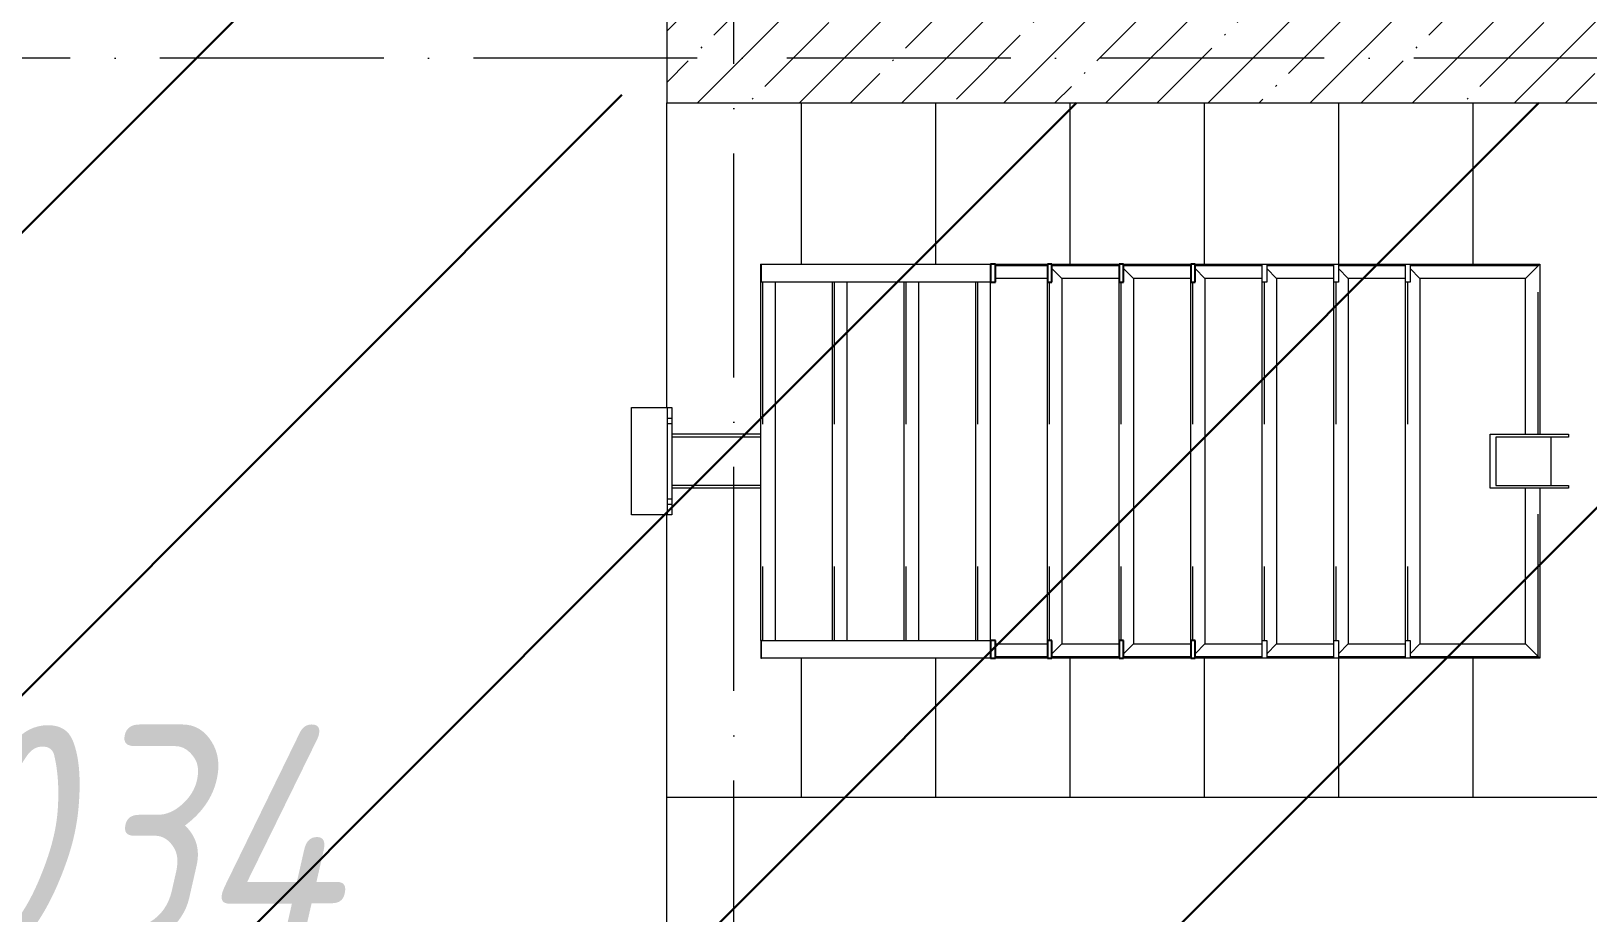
# Model space of a CAD drawing. Header units: millimetres. Extents: x -606178 to 312196, y -19338 to 632709.
# Drawn here: x -58584 to -55108, y 451717 to 453685 of the extents above; entities that cross this region are included whole.
import ezdxf

# ---------------------------------------------------------------- set-up
doc = ezdxf.new("R2010")
doc.units = ezdxf.units.MM
doc.linetypes.add('50_200_ШТРИХ_1Т_ш5_п1_п1_', pattern=[700, 500, -100, 0, -100])
doc.linetypes.add('Штрих', pattern=[635, 317.5, -317.5])
for name, color, linetype, lineweight in [('4) ЛЕстницы', 5, 'Continuous', 30), ('A-FLOR-____-OTLN', 7, 'Continuous', 9), ('A-GENM-____-HDLN', 7, 'Штрих', 9), ('A-GENM-____-MCUT', 7, 'Continuous', 25), ('A-GENM-____-OTLN', 7, 'Continuous', 9), ('A-WALL-____-MCUT-1', 7, 'Continuous', 9), ('A-WALL-____-PATT-1', 7, 'Continuous', 9), ('S-GRID-____-OTLN-1', 7, '50_200_ШТРИХ_1Т_ш5_п1_п1_', 9), ('S-STRS-____-OTLN-1', 7, 'Continuous', 9), ('Марки помещений', 7, 'Continuous', 9)]:
    doc.layers.add(name, color=color, linetype=linetype, lineweight=lineweight)
doc.styles.add('ISOCPEUR_I_2', font='isocpeui.ttf', dxfattribs={"width": 0.85, "height": 2.3})
pattern_1 = [(45, (-140714.89, 451794.26), (-114.04925, 114.04925), []), (45, (-140600.84, 451794.26), (-114.04925, 114.04925), [201.612, -40.322, 3.353, -36.97])]
pattern_2 = [(45, (-424485.6, 538657.7), (-516.3647, 516.3647), [])]

# ---------------------------------------------------------------- blocks, each defined once
blk = doc.blocks.new('ОМ_Нижняя опорная пятка - ОМ_Нижняя опорная пятка-19082064-АР1_План отверстий 3 этажа в осях 1-64_А-ГГ')
at = {"layer": 'A-GENM-____-OTLN'}
for p, q in [((-96, 10), (-96, 0)), ((-84, 10), (-84, 0)), ((84, 10), (84, 0)), ((96, 10), (96, 0))]:
    blk.add_line(p, q, dxfattribs=at)
blk = doc.blocks.new('ОМ_Труба_ГОСТ 8639-82 - ОМ_Труба_ГОСТ 8639-82-26350154-АР1_План отверстий 3 этажа в осях 1-64_А-ГГ')
at = {"layer": 'A-GENM-____-OTLN'}
for p, q in [((19689.1, 44821), (19689.1, 44941)), ((19689.1, 44941), (19864.1, 44941)), ((19864.1, 44935), (19701.2, 44935)), ((19701.2, 44935), (19701.2, 44827)), ((19824, 44935), (19824, 44827)), ((19864.1, 44941), (19864.1, 44935)), ((19864.1, 44821), (19689.1, 44821)), ((19701.2, 44827), (19864.1, 44827)), ((19864.1, 44827), (19864.1, 44821))]:
    blk.add_line(p, q, dxfattribs=at)
blk = doc.blocks.new('ОМ_Уголок_ГОСТ 8509-93 - ОМ_Уголок_ГОСТ 8509-93-26349651-АР1_План отверстий 3 этажа в осях 1-64_А-ГГ')
at = {"layer": 'A-GENM-____-HDLN'}
for p, q in [((4, -4), (380, -4)), ((500, -4), (876, -4))]:
    blk.add_line(p, q, dxfattribs=at)
at = {"layer": 'A-GENM-____-OTLN'}
for p, q in [((380, 0), (0, 0)), ((32, -32), (0, 0)), ((32, -32), (380, -32)), ((880, 0), (500, 0)), ((500, -32), (848, -32)), ((880, 0), (848, -32))]:
    blk.add_line(p, q, dxfattribs=at)
blk = doc.blocks.new('ОМ_Уголок_ГОСТ 8509-93 - ОМ_Уголок_ГОСТ 8509-93-V88-АР1_План отверстий 3 этажа в осях 1-64_А-ГГ')
at = {"layer": 'A-GENM-____-HDLN'}
blk.add_line((40, -4), (840, -4), dxfattribs=at)
at = {"layer": 'A-GENM-____-OTLN'}
for p, q in [((32, -32), (10, -10)), ((32, -32), (848, -32)), ((840, 0), (40, 0)), ((870, -10), (848, -32))]:
    blk.add_line(p, q, dxfattribs=at)
blk = doc.blocks.new('ОМ_Уголок_ГОСТ 8509-93 - ОМ_Уголок_ГОСТ 8509-93-19082047-АР1_План отверстий 3 этажа в осях 1-64_А-ГГ')
at = {"layer": 'A-GENM-____-HDLN'}
blk.add_line((10, -4), (296, -4), dxfattribs=at)
at = {"layer": 'A-GENM-____-OTLN'}
for p, q in [((300, 0), (10, 0)), ((32, -32), (10, -10)), ((32, -32), (268, -32)), ((300, 0), (268, -32))]:
    blk.add_line(p, q, dxfattribs=at)
blk = doc.blocks.new('ОМ_Уголок_ГОСТ 8509-93 - ОМ_Уголок_ГОСТ 8509-93-V89-АР1_План отверстий 3 этажа в осях 1-64_А-ГГ')
at = {"layer": 'A-GENM-____-HDLN'}
blk.add_line((4, -4), (290, -4), dxfattribs=at)
at = {"layer": 'A-GENM-____-OTLN'}
for p, q in [((290, 0), (0, 0)), ((32, -32), (0, 0)), ((32, -32), (268, -32)), ((290, -10), (268, -32))]:
    blk.add_line(p, q, dxfattribs=at)
blk = doc.blocks.new('ОМ_Уголок_ГОСТ 8509-93 - ОМ_Уголок_ГОСТ 8509-93-V90-АР1_План отверстий 3 этажа в осях 1-64_А-ГГ')
at = {"layer": 'A-GENM-____-HDLN'}
blk.add_line((10, -4), (160, -4), dxfattribs=at)
at = {"layer": 'A-GENM-____-OTLN'}
for p, q in [((160, 0), (10, 0)), ((32, -32), (10, -10)), ((32, -32), (160, -32))]:
    blk.add_line(p, q, dxfattribs=at)
blk = doc.blocks.new('ОМ_Уголок_ГОСТ 8509-93 - ОМ_Уголок_ГОСТ 8509-93-V91-АР1_План отверстий 3 этажа в осях 1-64_А-ГГ')
at = {"layer": 'A-GENM-____-HDLN'}
blk.add_line((140, -4), (290, -4), dxfattribs=at)
at = {"layer": 'A-GENM-____-OTLN'}
for p, q in [((290, 0), (140, 0)), ((140, -32), (268, -32)), ((290, -10), (268, -32))]:
    blk.add_line(p, q, dxfattribs=at)
blk = doc.blocks.new('ОМ_Уголок_ГОСТ 8509-93 - ОМ_Уголок_ГОСТ 8509-93-V92-АР1_План отверстий 3 этажа в осях 1-64_А-ГГ')
at = {"layer": 'A-GENM-____-HDLN'}
blk.add_line((40, -4), (840, -4), dxfattribs=at)
at = {"layer": 'A-GENM-____-OTLN'}
for p, q in [((840, 0), (40, 0)), ((40, -32), (840, -32))]:
    blk.add_line(p, q, dxfattribs=at)
blk = doc.blocks.new('ОМ_Уголок_ГОСТ 8509-93 - ОМ_Уголок_ГОСТ 8509-93-V93-АР1_План отверстий 3 этажа в осях 1-64_А-ГГ')
at = {"layer": 'A-GENM-____-HDLN'}
blk.add_line((44.3, -4), (160, -4), dxfattribs=at)
at = {"layer": 'A-GENM-____-OTLN'}
for p, q in [((160, 0), (44.3, 0)), ((44.3, -32), (160, -32))]:
    blk.add_line(p, q, dxfattribs=at)
blk = doc.blocks.new('ОМ_Уголок_ГОСТ 8509-93 - ОМ_Уголок_ГОСТ 8509-93-V94-АР1_План отверстий 3 этажа в осях 1-64_А-ГГ')
at = {"layer": 'A-GENM-____-HDLN'}
blk.add_line((140, -4), (255.7, -4), dxfattribs=at)
at = {"layer": 'A-GENM-____-OTLN'}
for p, q in [((255.7, 0), (140, 0)), ((140, -32), (255.7, -32))]:
    blk.add_line(p, q, dxfattribs=at)
blk = doc.blocks.new('ОМ_Уголок_ГОСТ 8509-93 - ОМ_Уголок_ГОСТ 8509-93-V95-АР1_План отверстий 3 этажа в осях 1-64_А-ГГ')
at = {"layer": 'A-GENM-____-HDLN'}
blk.add_line((40, -4), (840, -4), dxfattribs=at)
at = {"layer": 'A-GENM-____-OTLN'}
for p, q in [((840, 0), (0, 0)), ((1.3, -1.3), (0, 0)), ((40, -32), (840, -32))]:
    blk.add_line(p, q, dxfattribs=at)
blk = doc.blocks.new('ОМ_Труба_ГОСТ 8639-82 - ОМ_Труба_ГОСТ 8639-82-26527904-АР1_План отверстий 3 этажа в осях 1-64_А-ГГ')
at = {"layer": 'A-GENM-____-HDLN'}
for p, q in [((18060, 44935), (17861.5, 44935)), ((18060, 44827), (17861.5, 44827))]:
    blk.add_line(p, q, dxfattribs=at)
at = {"layer": 'A-GENM-____-OTLN'}
for p, q in [((18060, 44941), (17861.5, 44941)), ((18060, 44821), (17861.5, 44821))]:
    blk.add_line(p, q, dxfattribs=at)
blk = doc.blocks.new('ОМ_Уголок_ГОСТ 8510-86 - ОМ_Уголок_ГОСТ 8510-86-19082066-АР1_План отверстий 3 этажа в осях 1-64_А-ГГ')
at = {"layer": 'A-GENM-____-OTLN'}
for p, q in [((0, 0), (0, -90)), ((240, 0), (0, 0)), ((0, -10), (240, -10)), ((240, -90), (240, 0)), ((0, -90), (240, -90))]:
    blk.add_line(p, q, dxfattribs=at)
blk = doc.blocks.new('ОМ_Полоса_Трапеция прямоугольная_Прокат_ГОСТ 103-2006 - ОМ_Полоса_Трапеция прямоугольная_Прокат_ГОСТ 103-2006-19082130-АР1_План отверстий 3 этажа в осях 1-64_А-ГГ')
at = {"layer": 'A-GENM-____-OTLN'}
for p, q in [((19500, 45321), (19510, 45321)), ((19500, 45281), (19500, 45321)), ((19510, 45321), (19510, 45281)), ((19510, 45281), (19500, 45281))]:
    blk.add_line(p, q, dxfattribs=at)
blk = doc.blocks.new('ОМ_Полоса_Трапеция прямоугольная_Прокат_ГОСТ 103-2006 - ОМ_Полоса_Трапеция прямоугольная_Прокат_ГОСТ 103-2006-V96-АР1_План отверстий 3 этажа в осях 1-64_А-ГГ')
at = {"layer": 'A-GENM-____-MCUT'}
for p, q in [((19030, 45321), (19020, 45321)), ((19020, 45321), (19020, 45281)), ((19030, 45281), (19030, 45321)), ((19020, 45281), (19030, 45281))]:
    blk.add_line(p, q, dxfattribs=at)
blk = doc.blocks.new('ОМ_Полоса_Трапеция прямоугольная_Прокат_ГОСТ 103-2006 - ОМ_Полоса_Трапеция прямоугольная_Прокат_ГОСТ 103-2006-V97-АР1_План отверстий 3 этажа в осях 1-64_А-ГГ')
at = {"layer": 'A-GENM-____-MCUT'}
for p, q in [((18870, 45321), (18860, 45321)), ((18860, 45321), (18860, 45281)), ((18870, 45281), (18870, 45321)), ((18860, 45281), (18870, 45281))]:
    blk.add_line(p, q, dxfattribs=at)
blk = doc.blocks.new('ОМ_Полоса_Трапеция прямоугольная_Прокат_ГОСТ 103-2006 - ОМ_Полоса_Трапеция прямоугольная_Прокат_ГОСТ 103-2006-V98-АР1_План отверстий 3 этажа в осях 1-64_А-ГГ')
at = {"layer": 'A-GENM-____-MCUT'}
for p, q in [((18710, 45321), (18700, 45321)), ((18700, 45321), (18700, 45281)), ((18710, 45281), (18710, 45321)), ((18700, 45281), (18710, 45281))]:
    blk.add_line(p, q, dxfattribs=at)
blk = doc.blocks.new('ОМ_Полоса_Прокат_ГОСТ 103-2006 - ОМ_Полоса_Прокат_ГОСТ 103-2006-20723456-АР1_План отверстий 3 этажа в осях 1-64_А-ГГ')
at = {"layer": 'A-GENM-____-MCUT'}
for p, q in [((18584.3, 45321), (18572.8, 45321)), ((18572.8, 45321), (18572.8, 45281)), ((18584.3, 45281), (18584.3, 45321)), ((18572.8, 45281), (18584.3, 45281))]:
    blk.add_line(p, q, dxfattribs=at)
at = {"layer": 'A-GENM-____-OTLN'}
for p, q in [((18061.3, 45281), (18061.3, 45321)), ((18061.3, 45321), (18572.8, 45321)), ((18572.8, 45281), (18061.3, 45281))]:
    blk.add_line(p, q, dxfattribs=at)
blk = doc.blocks.new('ОМ_Полоса_Трапеция прямоугольная_Прокат_ГОСТ 103-2006 - ОМ_Полоса_Трапеция прямоугольная_Прокат_ГОСТ 103-2006-19082170-АР1_План отверстий 3 этажа в осях 1-64_А-ГГ')
at = {"layer": 'A-GENM-____-OTLN'}
for p, q in [((19500, 44481), (19510, 44481)), ((19500, 44441), (19500, 44481)), ((19510, 44481), (19510, 44441)), ((19510, 44441), (19500, 44441))]:
    blk.add_line(p, q, dxfattribs=at)
blk = doc.blocks.new('ОМ_Полоса_Трапеция прямоугольная_Прокат_ГОСТ 103-2006 - ОМ_Полоса_Трапеция прямоугольная_Прокат_ГОСТ 103-2006-V99-АР1_План отверстий 3 этажа в осях 1-64_А-ГГ')
at = {"layer": 'A-GENM-____-MCUT'}
for p, q in [((19030, 44481), (19020, 44481)), ((19020, 44481), (19020, 44441)), ((19030, 44441), (19030, 44481)), ((19020, 44441), (19030, 44441))]:
    blk.add_line(p, q, dxfattribs=at)
blk = doc.blocks.new('ОМ_Полоса_Трапеция прямоугольная_Прокат_ГОСТ 103-2006 - ОМ_Полоса_Трапеция прямоугольная_Прокат_ГОСТ 103-2006-V100-АР1_План отверстий 3 этажа в осях 1-64_А-ГГ')
at = {"layer": 'A-GENM-____-MCUT'}
for p, q in [((18870, 44481), (18860, 44481)), ((18860, 44481), (18860, 44441)), ((18870, 44441), (18870, 44481)), ((18860, 44441), (18870, 44441))]:
    blk.add_line(p, q, dxfattribs=at)
blk = doc.blocks.new('ОМ_Полоса_Трапеция прямоугольная_Прокат_ГОСТ 103-2006 - ОМ_Полоса_Трапеция прямоугольная_Прокат_ГОСТ 103-2006-V101-АР1_План отверстий 3 этажа в осях 1-64_А-ГГ')
at = {"layer": 'A-GENM-____-MCUT'}
for p, q in [((18710, 44481), (18700, 44481)), ((18700, 44481), (18700, 44441)), ((18710, 44441), (18710, 44481)), ((18700, 44441), (18710, 44441))]:
    blk.add_line(p, q, dxfattribs=at)
blk = doc.blocks.new('ОМ_Полоса_Прокат_ГОСТ 103-2006 - ОМ_Полоса_Прокат_ГОСТ 103-2006-19082171-АР1_План отверстий 3 этажа в осях 1-64_А-ГГ')
at = {"layer": 'A-GENM-____-OTLN'}
for p, q in [((18060, 44481), (18060, 44441)), ((18061.3, 44481), (18060, 44481)), ((18060, 44441), (18061.3, 44441))]:
    blk.add_line(p, q, dxfattribs=at)
blk = doc.blocks.new('ОМ_Полоса_Прокат_ГОСТ 103-2006 - ОМ_Полоса_Прокат_ГОСТ 103-2006-20723498-АР1_План отверстий 3 этажа в осях 1-64_А-ГГ')
at = {"layer": 'A-GENM-____-MCUT'}
for p, q in [((18584.3, 44481), (18572.8, 44481)), ((18572.8, 44481), (18572.8, 44441)), ((18584.3, 44441), (18584.3, 44481)), ((18572.8, 44441), (18584.3, 44441))]:
    blk.add_line(p, q, dxfattribs=at)
at = {"layer": 'A-GENM-____-OTLN'}
for p, q in [((18061.3, 44441), (18061.3, 44481)), ((18061.3, 44481), (18572.8, 44481)), ((18572.8, 44441), (18061.3, 44441))]:
    blk.add_line(p, q, dxfattribs=at)

msp = doc.modelspace()

# ---------------------------------------------------------------- hatches: boundary and pattern name
at = {"layer": '4) ЛЕстницы'}
h = msp.add_hatch(dxfattribs=at)
h.set_pattern_fill('ANSI31', color=256, scale=230)
h.set_pattern_definition(pattern_2)
h.paths.add_polyline_path([(-59314.891, 457625.3011), (-57264.891, 457625.3011), (-57264.891, 450125.3011), (-59314.891, 450125.3011)])
h = msp.add_hatch(dxfattribs=at)
h.set_pattern_fill('ANSI31', color=256, scale=230)
h.set_pattern_definition(pattern_2)
h.paths.add_polyline_path([(-57264.891, 453525.3011), (-51814.891, 453525.3011), (-51814.891, 450125.3011), (-57264.891, 450125.3011)])
at = {"layer": 'A-WALL-____-PATT-1'}
h = msp.add_hatch(dxfattribs=at)
h.set_pattern_fill('FP_38', color=256, style=0, pattern_type=2)
h.set_pattern_definition(pattern_1)
h.paths.add_polyline_path([(-56914.891, 453525.3011), (-56914.891, 457625.3011), (-57164.891, 457625.3011), (-57164.891, 453525.3011)], flags=0)
h = msp.add_hatch(dxfattribs=at)
h.set_pattern_fill('FP_38', color=256, style=0, pattern_type=2)
h.set_pattern_definition(pattern_1)
h.paths.add_polyline_path([(-51714.891, 453525.3011), (-51714.891, 453775.3011), (-56914.891, 453775.3011), (-56914.891, 453525.3011), (-52355.3535, 453525.3011)], flags=0)

# ---------------------------------------------------------------- linework, layer by layer
at = {"layer": 'A-FLOR-____-OTLN'}
for p, q in [((-57164.891, 452845.3011), (-57164.891, 453525.3011)), ((-57164.891, 450125.3011), (-57164.891, 452605.3011))]:
    msp.add_line(p, q, dxfattribs=at)
at = {"layer": 'A-WALL-____-MCUT-1'}
for p, q in [((-57164.891, 457625.3011), (-57164.891, 453525.3011)), ((-57164.891, 453525.3011), (-51714.891, 453525.3011))]:
    msp.add_line(p, q, dxfattribs=at)
at = {"layer": 'S-GRID-____-OTLN-1'}
for p, q in [((-57014.891, 447311.6528), (-57014.891, 458329.2751)), ((-36793.8313, 453625.3011), (-145383.6612, 453625.3011))]:
    msp.add_line(p, q, dxfattribs=at)
at = {"layer": 'S-STRS-____-OTLN-1'}
for p, q in [((-56864.891, 453525.3011), (-56864.891, 453165.3011)), ((-56864.891, 453525.3011), (-56864.891, 453165.3011)), ((-56564.891, 453525.3011), (-56564.891, 453165.3011)), ((-56564.891, 453525.3011), (-56564.891, 453165.3011)), ((-56264.891, 453525.3011), (-56264.891, 453165.3011)), ((-56264.891, 453525.3011), (-56264.891, 453165.3011)), ((-55964.891, 453525.3011), (-55964.891, 453165.3011)), ((-55964.891, 453525.3011), (-55964.891, 453165.3011)), ((-55664.891, 453525.3011), (-55664.891, 453165.3011)), ((-55664.891, 453525.3011), (-55664.891, 453165.3011)), ((-55364.891, 453525.3011), (-55364.891, 453165.3011)), ((-55364.891, 453525.3011), (-55364.891, 453165.3011)), ((-56864.891, 452285.3011), (-56864.891, 451975.3011)), ((-56864.891, 452285.3011), (-56864.891, 451975.3011)), ((-56564.891, 452285.3011), (-56564.891, 451975.3011)), ((-56564.891, 452285.3011), (-56564.891, 451975.3011)), ((-56264.891, 452285.3011), (-56264.891, 451975.3011)), ((-56264.891, 452285.3011), (-56264.891, 451975.3011)), ((-55964.891, 452285.3011), (-55964.891, 451975.3011)), ((-55964.891, 452285.3011), (-55964.891, 451975.3011)), ((-55664.891, 452285.3011), (-55664.891, 451975.3011)), ((-55664.891, 452285.3011), (-55664.891, 451975.3011)), ((-55364.891, 452285.3011), (-55364.891, 451975.3011)), ((-55364.891, 452285.3011), (-55364.891, 451975.3011)), ((-57164.891, 451975.3011), (-56864.891, 451975.3011)), ((-56864.891, 451975.3011), (-56564.891, 451975.3011)), ((-56564.891, 451975.3011), (-56264.891, 451975.3011)), ((-56264.891, 451975.3011), (-55964.891, 451975.3011)), ((-55964.891, 451975.3011), (-55664.891, 451975.3011)), ((-55664.891, 451975.3011), (-55364.891, 451975.3011)), ((-55364.891, 451975.3011), (-55064.891, 451975.3011))]:
    msp.add_line(p, q, dxfattribs=at)

# ---------------------------------------------------------------- block references
at = {"layer": 'A-GENM-____-OTLN', "extrusion": (0, 0, -1)}
for name, p, rotation in [('ОМ_Уголок_ГОСТ 8509-93 - ОМ_Уголок_ГОСТ 8509-93-V95-АР1_План отверстий 3 этажа в осях 1-64_А-ГГ', (56954.891, 453165.3011), 269.9999999999989), ('ОМ_Уголок_ГОСТ 8509-93 - ОМ_Уголок_ГОСТ 8509-93-V88-АР1_План отверстий 3 этажа в осях 1-64_А-ГГ', (56314.891, 453165.3011), 269.9999999999989), ('ОМ_Уголок_ГОСТ 8509-93 - ОМ_Уголок_ГОСТ 8509-93-V88-АР1_План отверстий 3 этажа в осях 1-64_А-ГГ', (56154.891, 453165.3011), 269.9999999999989), ('ОМ_Уголок_ГОСТ 8509-93 - ОМ_Уголок_ГОСТ 8509-93-V88-АР1_План отверстий 3 этажа в осях 1-64_А-ГГ', (55994.891, 453165.3011), 269.9999999999989), ('ОМ_Уголок_ГОСТ 8509-93 - ОМ_Уголок_ГОСТ 8509-93-V88-АР1_План отверстий 3 этажа в осях 1-64_А-ГГ', (55834.891, 453165.3011), 269.9999999999989), ('ОМ_Уголок_ГОСТ 8509-93 - ОМ_Уголок_ГОСТ 8509-93-V88-АР1_План отверстий 3 этажа в осях 1-64_А-ГГ', (55674.891, 453165.3011), 269.9999999999989), ('ОМ_Уголок_ГОСТ 8509-93 - ОМ_Уголок_ГОСТ 8509-93-V88-АР1_План отверстий 3 этажа в осях 1-64_А-ГГ', (55514.891, 453165.3011), 269.9999999999989), ('ОМ_Уголок_ГОСТ 8509-93 - ОМ_Уголок_ГОСТ 8509-93-26349651-АР1_План отверстий 3 этажа в осях 1-64_А-ГГ', (55214.891, 452285.3011), 89.99999999999908), ('ОМ_Уголок_ГОСТ 8509-93 - ОМ_Уголок_ГОСТ 8509-93-V92-АР1_План отверстий 3 этажа в осях 1-64_А-ГГ', (56794.891, 453165.3011), 269.9999999999989), ('ОМ_Уголок_ГОСТ 8509-93 - ОМ_Уголок_ГОСТ 8509-93-V92-АР1_План отверстий 3 этажа в осях 1-64_А-ГГ', (56634.891, 453165.3011), 269.9999999999989), ('ОМ_Уголок_ГОСТ 8509-93 - ОМ_Уголок_ГОСТ 8509-93-V92-АР1_План отверстий 3 этажа в осях 1-64_А-ГГ', (56474.891, 453165.3011), 269.9999999999989), ('ОМ_Уголок_ГОСТ 8510-86 - ОМ_Уголок_ГОСТ 8510-86-19082066-АР1_План отверстий 3 этажа в осях 1-64_А-ГГ', (57153.4017, 452605.3011), 89.99999999999918), ('ОМ_Уголок_ГОСТ 8509-93 - ОМ_Уголок_ГОСТ 8509-93-V93-АР1_План отверстий 3 этажа в осях 1-64_А-ГГ', (56474.891, 452285.3011), 180), ('ОМ_Уголок_ГОСТ 8509-93 - ОМ_Уголок_ГОСТ 8509-93-V90-АР1_План отверстий 3 этажа в осях 1-64_А-ГГ', (56314.891, 452285.3011), 180), ('ОМ_Уголок_ГОСТ 8509-93 - ОМ_Уголок_ГОСТ 8509-93-V90-АР1_План отверстий 3 этажа в осях 1-64_А-ГГ', (56154.891, 452285.3011), 180), ('ОМ_Уголок_ГОСТ 8509-93 - ОМ_Уголок_ГОСТ 8509-93-V90-АР1_План отверстий 3 этажа в осях 1-64_А-ГГ', (55994.891, 452285.3011), 180), ('ОМ_Уголок_ГОСТ 8509-93 - ОМ_Уголок_ГОСТ 8509-93-V90-АР1_План отверстий 3 этажа в осях 1-64_А-ГГ', (55834.891, 452285.3011), 180), ('ОМ_Уголок_ГОСТ 8509-93 - ОМ_Уголок_ГОСТ 8509-93-V90-АР1_План отверстий 3 этажа в осях 1-64_А-ГГ', (55674.891, 452285.3011), 180), ('ОМ_Уголок_ГОСТ 8509-93 - ОМ_Уголок_ГОСТ 8509-93-19082047-АР1_План отверстий 3 этажа в осях 1-64_А-ГГ', (55514.891, 452285.3011), 180)]:
    msp.add_blockref(name, p, dxfattribs=dict(at, rotation=rotation))
at = {"layer": 'A-GENM-____-OTLN'}
for name, p in [('ОМ_Полоса_Прокат_ГОСТ 103-2006 - ОМ_Полоса_Прокат_ГОСТ 103-2006-20723456-АР1_План отверстий 3 этажа в осях 1-64_А-ГГ', (-75014.891, 407844.2592)), ('ОМ_Полоса_Трапеция прямоугольная_Прокат_ГОСТ 103-2006 - ОМ_Полоса_Трапеция прямоугольная_Прокат_ГОСТ 103-2006-V98-АР1_План отверстий 3 этажа в осях 1-64_А-ГГ', (-75014.891, 407844.2592)), ('ОМ_Полоса_Трапеция прямоугольная_Прокат_ГОСТ 103-2006 - ОМ_Полоса_Трапеция прямоугольная_Прокат_ГОСТ 103-2006-V97-АР1_План отверстий 3 этажа в осях 1-64_А-ГГ', (-75014.891, 407844.2592)), ('ОМ_Полоса_Трапеция прямоугольная_Прокат_ГОСТ 103-2006 - ОМ_Полоса_Трапеция прямоугольная_Прокат_ГОСТ 103-2006-V96-АР1_План отверстий 3 этажа в осях 1-64_А-ГГ', (-75014.891, 407844.2592)), ('ОМ_Полоса_Трапеция прямоугольная_Прокат_ГОСТ 103-2006 - ОМ_Полоса_Трапеция прямоугольная_Прокат_ГОСТ 103-2006-19082130-АР1_План отверстий 3 этажа в осях 1-64_А-ГГ', (-75334.891, 407844.2592)), ('ОМ_Полоса_Трапеция прямоугольная_Прокат_ГОСТ 103-2006 - ОМ_Полоса_Трапеция прямоугольная_Прокат_ГОСТ 103-2006-19082130-АР1_План отверстий 3 этажа в осях 1-64_А-ГГ', (-75174.891, 407844.2592)), ('ОМ_Полоса_Трапеция прямоугольная_Прокат_ГОСТ 103-2006 - ОМ_Полоса_Трапеция прямоугольная_Прокат_ГОСТ 103-2006-19082130-АР1_План отверстий 3 этажа в осях 1-64_А-ГГ', (-75014.891, 407844.2592)), ('ОМ_Труба_ГОСТ 8639-82 - ОМ_Труба_ГОСТ 8639-82-26527904-АР1_План отверстий 3 этажа в осях 1-64_А-ГГ', (-75014.891, 407844.2592)), ('ОМ_Труба_ГОСТ 8639-82 - ОМ_Труба_ГОСТ 8639-82-26350154-АР1_План отверстий 3 этажа в осях 1-64_А-ГГ', (-75014.891, 407844.2592)), ('ОМ_Полоса_Прокат_ГОСТ 103-2006 - ОМ_Полоса_Прокат_ГОСТ 103-2006-19082171-АР1_План отверстий 3 этажа в осях 1-64_А-ГГ', (-75014.891, 407844.2592)), ('ОМ_Полоса_Прокат_ГОСТ 103-2006 - ОМ_Полоса_Прокат_ГОСТ 103-2006-20723498-АР1_План отверстий 3 этажа в осях 1-64_А-ГГ', (-75014.891, 407844.2592)), ('ОМ_Полоса_Трапеция прямоугольная_Прокат_ГОСТ 103-2006 - ОМ_Полоса_Трапеция прямоугольная_Прокат_ГОСТ 103-2006-V101-АР1_План отверстий 3 этажа в осях 1-64_А-ГГ', (-75014.891, 407844.2592)), ('ОМ_Полоса_Трапеция прямоугольная_Прокат_ГОСТ 103-2006 - ОМ_Полоса_Трапеция прямоугольная_Прокат_ГОСТ 103-2006-V100-АР1_План отверстий 3 этажа в осях 1-64_А-ГГ', (-75014.891, 407844.2592)), ('ОМ_Полоса_Трапеция прямоугольная_Прокат_ГОСТ 103-2006 - ОМ_Полоса_Трапеция прямоугольная_Прокат_ГОСТ 103-2006-V99-АР1_План отверстий 3 этажа в осях 1-64_А-ГГ', (-75014.891, 407844.2592)), ('ОМ_Полоса_Трапеция прямоугольная_Прокат_ГОСТ 103-2006 - ОМ_Полоса_Трапеция прямоугольная_Прокат_ГОСТ 103-2006-19082170-АР1_План отверстий 3 этажа в осях 1-64_А-ГГ', (-75334.891, 407844.2592)), ('ОМ_Полоса_Трапеция прямоугольная_Прокат_ГОСТ 103-2006 - ОМ_Полоса_Трапеция прямоугольная_Прокат_ГОСТ 103-2006-19082170-АР1_План отверстий 3 этажа в осях 1-64_А-ГГ', (-75174.891, 407844.2592)), ('ОМ_Полоса_Трапеция прямоугольная_Прокат_ГОСТ 103-2006 - ОМ_Полоса_Трапеция прямоугольная_Прокат_ГОСТ 103-2006-19082170-АР1_План отверстий 3 этажа в осях 1-64_А-ГГ', (-75014.891, 407844.2592))]:
    msp.add_blockref(name, p, dxfattribs=at)
at = {"layer": 'A-GENM-____-OTLN', "extrusion": (0, 0, -1)}
for name, p in [('ОМ_Уголок_ГОСТ 8509-93 - ОМ_Уголок_ГОСТ 8509-93-V94-АР1_План отверстий 3 этажа в осях 1-64_А-ГГ', (56174.891, 453165.3011)), ('ОМ_Уголок_ГОСТ 8509-93 - ОМ_Уголок_ГОСТ 8509-93-V91-АР1_План отверстий 3 этажа в осях 1-64_А-ГГ', (56014.891, 453165.3011)), ('ОМ_Уголок_ГОСТ 8509-93 - ОМ_Уголок_ГОСТ 8509-93-V91-АР1_План отверстий 3 этажа в осях 1-64_А-ГГ', (55854.891, 453165.3011)), ('ОМ_Уголок_ГОСТ 8509-93 - ОМ_Уголок_ГОСТ 8509-93-V91-АР1_План отверстий 3 этажа в осях 1-64_А-ГГ', (55694.891, 453165.3011)), ('ОМ_Уголок_ГОСТ 8509-93 - ОМ_Уголок_ГОСТ 8509-93-V91-АР1_План отверстий 3 этажа в осях 1-64_А-ГГ', (55534.891, 453165.3011)), ('ОМ_Уголок_ГОСТ 8509-93 - ОМ_Уголок_ГОСТ 8509-93-V91-АР1_План отверстий 3 этажа в осях 1-64_А-ГГ', (55374.891, 453165.3011)), ('ОМ_Уголок_ГОСТ 8509-93 - ОМ_Уголок_ГОСТ 8509-93-V89-АР1_План отверстий 3 этажа в осях 1-64_А-ГГ', (55214.891, 453165.3011))]:
    msp.add_blockref(name, p, dxfattribs=at)
at = {"layer": 'A-GENM-____-OTLN', "rotation": 90.00000000000084}
msp.add_blockref('ОМ_Нижняя опорная пятка - ОМ_Нижняя опорная пятка-19082064-АР1_План отверстий 3 этажа в осях 1-64_А-ГГ', (-57153.4017, 452725.3011), dxfattribs=at)

# ---------------------------------------------------------------- texts
at = {"layer": 'Марки помещений', "insert": (-59231.3865, 452135.8667), "char_height": 500, "width": 817.72125, "attachment_point": 1, "style": 'ISOCPEUR_I_2'}
msp.add_mtext('3.034', dxfattribs=at)

doc.saveas('drawing.dxf')
